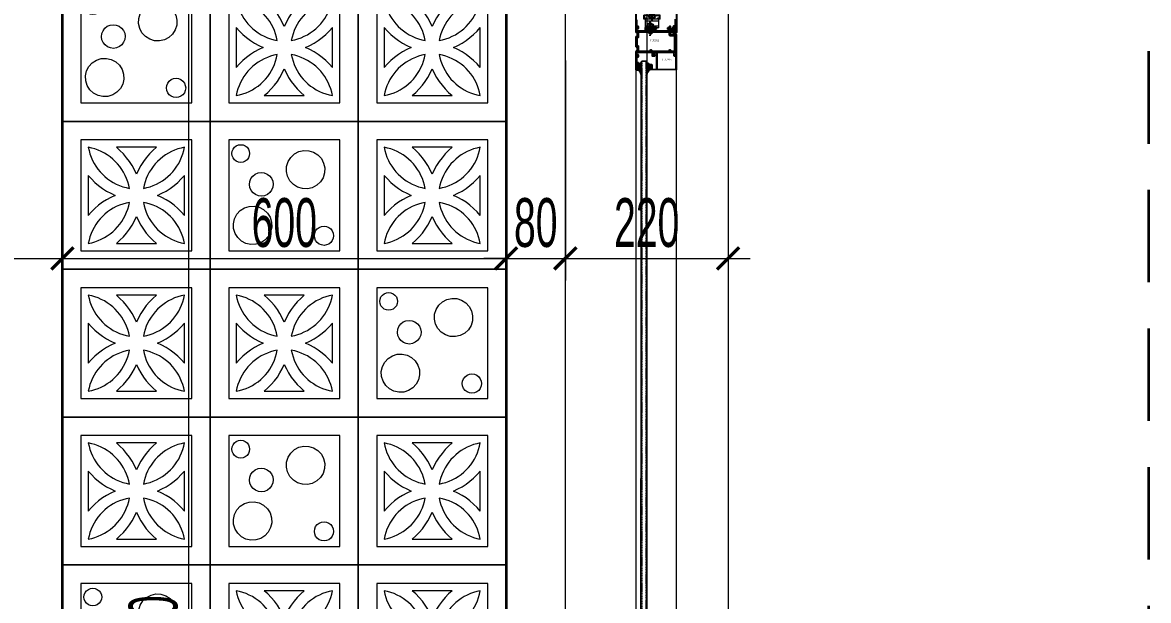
# Model space of a CAD drawing. Header units: millimetres. Extents: x 1336014 to 2939047, y -333549 to -60566.
# Drawn here: x 1390122 to 1391644, y -174143 to -173361 of the extents above; entities that cross this region are included whole.
import ezdxf

# ---------------------------------------------------------------- set-up
doc = ezdxf.new("R2010")
doc.units = ezdxf.units.MM
doc.header["$MEASUREMENT"] = 0
for name, pattern in [('$1$HIDDEN', [0.375, 0.25, -0.125]), ('CENTER2', [1.125, 0.75, -0.125, 0.125, -0.125]), ('DASHED', [0.75, 0.5, -0.25]), ('HIDDEN', [0.375, 0.25, -0.125]), ('PHANTOM', [2.5, 1.25, -0.25, 0.25, -0.25, 0.25, -0.25])]:
    doc.linetypes.add(name, pattern=pattern)
for name, color, linetype, lineweight in [('01.Cut', 255, 'Continuous', 35), ('02.Thay', 145, 'Continuous', 15), ('03.Manh', 251, 'Continuous', 13), ('06.betong', 2, 'Continuous', 35), ('08.Dim', 156, 'Continuous', 15), ('10.truc', 250, 'CENTER2', 20), ('Bản lề cửa', 1, 'Continuous', 9), ('KT KHUNG BAO', 96, 'Continuous', 9), ('kính', 54, 'Continuous', 9), ('Nhôm', 4, 'Continuous', 20), ('Nẹp nhôm', 6, 'Continuous', 9), ('Ron', 15, 'Continuous', 9), ('silicon', 211, 'Continuous', 9), ('Vít', 42, 'Continuous', 25), ('Đường gióng', 251, 'Continuous', 9)]:
    doc.layers.add(name, color=color, linetype=linetype, lineweight=lineweight)
for name, color, linetype in [('1', 4, 'Continuous'), ('2', 7, 'Continuous'), ('BOLT', 2, 'Continuous'), ('Dim and mark text', 241, 'Continuous')]:
    doc.layers.add(name, color=color, linetype=linetype)
doc.styles.add('(Mark cn big5)', font='', dxfattribs={"height": 9})
doc.styles.add('TT5_Text Dim', font='hoatbif.shx', dxfattribs={"width": 0.6})
doc.styles.get('(Mark cn big5)').set_extended_font_data('经典宋体繁')
doc.dimstyles.new('TT5_Dim 1-30', dxfattribs={"dimscale": 30, "dimtxt": 2.2, "dimasz": 1, "dimexe": 1, "dimexo": 0, "dimgap": 0.5, "dimtad": 1, "dimdec": 0, "dimzin": 0, "dimdsep": 46, "dimtxsty": 'TT5_Text Dim', "dimblk": 'ARCHTICK', "dimcen": 0, "dimdle": 1, "dimclrd": 256, "dimclre": 256, "dimclrt": 1, "dimadec": 0, "dimazin": 0, "dimtfac": 0.015, "dimtdec": 0, "dimtix": 1, "dimtmove": 2, "dimatfit": 3, "dimfxl": 1, "dimtolj": 1, "dimtzin": 0, "dimlwd": -1, "dimlwe": -1, "dimarcsym": 1})

# ---------------------------------------------------------------- blocks, each defined once
blk = doc.blocks.new('_ARCHTICK')
at = {"const_width": 0.15}
blk.add_lwpolyline([(-0.5, -0.5), (0.5, 0.5)], dxfattribs=at)
blk = doc.blocks.new('*D148')
at = {"layer": '08.Dim', "transparency": 16777216}
for p, q in [((1389955.6, -173575), (1389955.6, -173710)), ((1390175.6, -173575), (1390175.6, -173710)), ((1389925.6, -173680), (1390205.6, -173680))]:
    blk.add_line(p, q, dxfattribs=at)
at = {"layer": 'Defpoints', "color": 0, "transparency": 16777216}
for p in [(1389955.6, -173575), (1390175.6, -173575), (1390175.6, -173680)]:
    blk.add_point(p, dxfattribs=at)
at = {"layer": '08.Dim', "transparency": 16777216, "xscale": 30, "yscale": 30, "zscale": 30, "rotation": 180}
blk.add_blockref('_ARCHTICK', (1389955.6, -173680), dxfattribs=at)
at = {"layer": '08.Dim', "transparency": 16777216, "xscale": 30, "yscale": 30, "zscale": 30}
blk.add_blockref('_ARCHTICK', (1390175.6, -173680), dxfattribs=at)
at = {"layer": '08.Dim', "color": 1, "transparency": 16777216, "insert": (1390065.6, -173632), "char_height": 66, "attachment_point": 5, "style": 'TT5_Text Dim'}
blk.add_mtext('\\A1;220', dxfattribs=at)
blk = doc.blocks.new('*D149')
at = {"layer": '08.Dim', "transparency": 16777216}
for p, q in [((1390775.6, -173449.5), (1390775.6, -173710)), ((1390175.6, -173575), (1390175.6, -173710)), ((1390145.6, -173680), (1390805.6, -173680))]:
    blk.add_line(p, q, dxfattribs=at)
at = {"layer": 'Defpoints', "color": 0, "transparency": 16777216}
for p in [(1390775.6, -173449.5), (1390175.6, -173575), (1390775.6, -173680)]:
    blk.add_point(p, dxfattribs=at)
at = {"layer": '08.Dim', "transparency": 16777216, "xscale": 30, "yscale": 30, "zscale": 30, "rotation": 180}
blk.add_blockref('_ARCHTICK', (1390175.6, -173680), dxfattribs=at)
at = {"layer": '08.Dim', "transparency": 16777216, "xscale": 30, "yscale": 30, "zscale": 30}
blk.add_blockref('_ARCHTICK', (1390775.6, -173680), dxfattribs=at)
at = {"layer": '08.Dim', "color": 1, "transparency": 16777216, "insert": (1390475.6, -173632), "char_height": 66, "attachment_point": 5, "style": 'TT5_Text Dim'}
blk.add_mtext('\\A1;600', dxfattribs=at)
blk = doc.blocks.new('*D150')
at = {"layer": '08.Dim', "transparency": 16777216}
for p, q in [((1390855.6, -173412.5), (1390855.6, -173710)), ((1390775.6, -173449.5), (1390775.6, -173710)), ((1390775.6, -173680), (1390745.6, -173680)), ((1390775.6, -173680), (1390855.6, -173680)), ((1390855.6, -173680), (1390885.6, -173680))]:
    blk.add_line(p, q, dxfattribs=at)
at = {"layer": 'Defpoints', "color": 0, "transparency": 16777216}
for p in [(1390855.6, -173412.5), (1390775.6, -173449.5), (1390855.6, -173680)]:
    blk.add_point(p, dxfattribs=at)
at = {"layer": '08.Dim', "transparency": 16777216, "xscale": 30, "yscale": 30, "zscale": 30}
blk.add_blockref('_ARCHTICK', (1390775.6, -173680), dxfattribs=at)
at = {"layer": '08.Dim', "transparency": 16777216, "xscale": 30, "yscale": 30, "zscale": 30, "rotation": 180}
blk.add_blockref('_ARCHTICK', (1390855.6, -173680), dxfattribs=at)
at = {"layer": '08.Dim', "color": 1, "transparency": 16777216, "insert": (1390815.6, -173632), "char_height": 66, "attachment_point": 5, "style": 'TT5_Text Dim'}
blk.add_mtext('\\A1;80', dxfattribs=at)
blk = doc.blocks.new('*D151')
at = {"layer": '08.Dim', "transparency": 16777216}
for p, q in [((1390855.6, -173412.5), (1390855.6, -173710)), ((1391075.6, -173454), (1391075.6, -173710)), ((1390825.6, -173680), (1391105.6, -173680))]:
    blk.add_line(p, q, dxfattribs=at)
at = {"layer": 'Defpoints', "color": 0, "transparency": 16777216}
for p in [(1390855.6, -173412.5), (1391075.6, -173454), (1391075.6, -173680)]:
    blk.add_point(p, dxfattribs=at)
at = {"layer": '08.Dim', "transparency": 16777216, "xscale": 30, "yscale": 30, "zscale": 30, "rotation": 180}
blk.add_blockref('_ARCHTICK', (1390855.6, -173680), dxfattribs=at)
at = {"layer": '08.Dim', "transparency": 16777216, "xscale": 30, "yscale": 30, "zscale": 30}
blk.add_blockref('_ARCHTICK', (1391075.6, -173680), dxfattribs=at)
at = {"layer": '08.Dim', "color": 1, "transparency": 16777216, "insert": (1390965.6, -173632), "char_height": 66, "attachment_point": 5, "style": 'TT5_Text Dim'}
blk.add_mtext('\\A1;220', dxfattribs=at)
blk = doc.blocks.new('gioang')
at = {"layer": 'Ron'}
for p, q in [((-0.9, 3.3), (-0.9, 3.6)), ((0.8, 3.8), (-0.7, 3.8)), ((4.1, 2.8), (-0.4, 2.8)), ((0, 0), (4.2, 0.1)), ((0.6, 5.3), (1, 5.9)), ((0.8, 5), (0.7, 5)), ((1, 4), (1, 4.8)), ((1.6, 4.1), (1.6, 5)), ((3.2, 5.2), (1.8, 5.2)), ((3.4, 4.1), (3.4, 5)), ((4.5, 5.3), (4.1, 5.9)), ((4.4, 1.6), (4.6, 2.2)), ((5.5, 1.1), (6.1, 3.5))]:
    blk.add_line(p, q, dxfattribs=at)
for points in [[(-0.1, 1), (4, 1.2)], [(1.8, 3.9), (3.2, 3.9)]]:
    blk.add_lwpolyline(points, dxfattribs=at)
for points in [[(4.1, 5.9, 0.248897), (3.9, 6), (1.1, 6, 0.248897), (1, 5.9)], [(6.1, 3.5, 0.527023), (5.9, 3.8), (4.2, 3.8, -0.414214), (4, 4), (4, 4.8, -0.414214), (4.2, 5), (4.3, 5, 0.601413), (4.5, 5.3)]]:
    blk.add_lwpolyline(points, format="xyb", dxfattribs=at)
for centre, radius, start, end in [((-0.7, 3.6), 0.2, 90, 180), ((-0.4, 3.3), 0.5, 180, 270), ((0, 0.5), 0.5, 96.819, 274.7291), ((0.7, 5.2), 0.2, 145.907, 270), ((0.8, 4.8), 0.2, 0, 90), ((0.8, 4), 0.2, 270, 0), ((1.8, 5), 0.2, 90, 180), ((1.8, 4.1), 0.2, 180, 269.9998), ((3.2, 5), 0.2, 0, 90), ((3.2, 4.1), 0.2, 269.9998, 0), ((4, 1.7), 0.5, 272.9056, 347.163), ((4.1, 2.3), 0.5, 347.163, 90), ((4.1, 1.6), 1.5, 271.4321, 340.571)]:
    blk.add_arc(centre, radius, start, end, dxfattribs=at)
blk = doc.blocks.new('A$C0379527E')
at = {"layer": 'BOLT', "color": 1, "linetype": 'PHANTOM'}
blk.add_line((4.4, 0), (4.4, 19.6), dxfattribs=at)
at = {"layer": 'Vít', "linetype": 'Continuous'}
for p, q in [((3.9, 15.9), (4, 14.3)), ((4.8, 15.9), (4.7, 14.3)), ((0, 13), (0.1, 13.8)), ((0, 13), (8.8, 13)), ((4, 14.3), (4.7, 14.3)), ((8.8, 13), (8.7, 13.8))]:
    blk.add_line(p, q, dxfattribs=at)
at = {"layer": 'Vít', "linetype": 'DASHED'}
for p, q in [((1.9, 3.7), (1.9, 13)), ((6.9, 3.7), (1.9, 3.7)), ((1.9, 3.7), (2.5, 3)), ((2.5, 3.7), (2.5, 13)), ((6.3, 3), (2.5, 3)), ((6.3, 3.7), (6.3, 13)), ((6.9, 3.7), (6.3, 3)), ((6.9, 13), (6.9, 3.7))]:
    blk.add_line(p, q, dxfattribs=at)
at = {"layer": 'Vít', "linetype": 'Continuous'}
for centre, radius, start, end in [((2.6, 13.5), 2.5, 97.8662, 173.1124), ((4.4, 0.5), 15.6, 92.6795, 97.8662), ((3.7, 15.9), 0.25, 0, 92.6794), ((5.1, 15.9), 0.25, 87.3206, 180), ((4.4, 0.5), 15.6, 82.1338, 87.3205), ((6.2, 13.5), 2.5, 6.8876, 82.1338)]:
    blk.add_arc(centre, radius, start, end, dxfattribs=at)
blk = doc.blocks.new('A$C65163FCF')
at = {"color": 3, "rotation": 180}
blk.add_blockref('A$C0379527E', (8.7, 19.6), dxfattribs=at)
blk = doc.blocks.new('Bản lề chữ A nhôm XingFa')
at = {"layer": 'Bản lề cửa', "color": 56}
for p, q in [((-3, 8.6), (-8.3, 8.6)), ((-8.3, -13.4), (-8.3, 8.6)), ((-4, 7.6), (-7.3, 7.6)), ((-7.3, -12.4), (-7.3, 7.6)), ((-4, 5), (-4, 7.6)), ((-3, 5), (-4, 5)), ((-3, -13.4), (-3, 8.6)), ((9, 6.6), (-3, 6.6)), ((0, -11.4), (0, 6.6)), ((6.5, -11.4), (6.5, 6.6)), ((9, -11.4), (9, 6.6)), ((-3, -13.4), (-8.3, -13.4)), ((-4, -12.4), (-7.3, -12.4)), ((-4, -12.4), (-4, -9.8)), ((-3, -9.8), (-4, -9.8)), ((9, -11.4), (-3, -11.4))]:
    blk.add_line(p, q, dxfattribs=at)
at = {"layer": '2', "extrusion": (0, 0, -1), "zscale": -0.9999999999999999, "rotation": 270}
blk.add_blockref('A$C65163FCF', (0.8, 2), dxfattribs=at)
at = {"layer": '2', "color": 3, "extrusion": (0, 0, -1), "zscale": -0.9999999999999999, "rotation": 90}
blk.add_blockref('A$C65163FCF', (0, -4.4), dxfattribs=at)
blk = doc.blocks.new('qưeqw')
at = {"layer": 'Đường gióng'}
for points in [[(871899.6, 37962.8), (871899.6, 37961.9, -0.414214), (871899.1, 37961.4), (871897.8, 37961.4, -0.414214), (871897.3, 37961.9), (871897.3, 37966.5, -0.414214), (871897.8, 37967), (871899.1, 37967, -0.414214), (871899.6, 37966.5), (871899.6, 37965.7), (871900.6, 37965.9), (871900.6, 37968.8, -0.347773), (871903.2, 37968.8), (871903.2, 37953.1, 0.252972), (871899, 37960.2), (871900.6, 37960.2), (871900.6, 37962.5)], [(871912.3, 37957.2, 0.10198), (871911.1, 37953.8), (871911.1, 37968.8, -0.235459), (871912.9, 37969.1, -0.252466), (871914.4, 37967.8), (871914.2, 37967.8, 0.414214), (871913.7, 37967.3), (871913.7, 37966.1, 0.339454), (871914.1, 37965.6), (871914.4, 37965.5, 0.493145), (871914.7, 37965.7), (871914.7, 37966.3, -0.414214), (871915.2, 37966.8), (871916.5, 37966.8, -0.414214), (871917, 37966.3), (871917, 37961.7, -0.414214), (871916.5, 37961.2), (871915.2, 37961.2, -0.414214), (871914.7, 37961.7), (871914.7, 37962.3, 0.493145), (871914.4, 37962.5), (871914.1, 37962.4, 0.339454), (871913.7, 37961.9), (871913.7, 37960.7, 0.414214), (871914.2, 37960.2), (871915.3, 37960.2, 0.124876)]]:
    blk.add_hatch(color=256, dxfattribs=at).paths.add_polyline_path(points)
at = {"layer": '1'}
for points in [[(871951, 38059.7), (871951, 38010.7, -0.414214), (871950.5, 38010.2), (871947, 38010.2, -0.414214), (871946.5, 38010.7), (871946.5, 38012.1, -0.339454), (871946.8, 38012.6), (871947.2, 38012.7, -0.493145), (871947.5, 38012.5), (871947.5, 38011.9, 0.414214), (871948, 38011.4), (871949.3, 38011.4, 0.414214), (871949.8, 38011.9), (871949.8, 38016.5, 0.414214), (871949.3, 38017), (871948, 38017, 0.414214), (871947.5, 38016.5), (871947.5, 38015.9, -0.493145), (871947.2, 38015.7), (871946.8, 38015.8, -0.339454), (871946.5, 38016.3), (871946.5, 38017.7, -0.414214), (871947, 38018.2), (871947.1, 38018.2, 0.414214), (871947.4, 38018.5), (871947.4, 38019.2, -0.414214), (871947.9, 38019.7), (871947.9, 38019.7, -0.414214), (871948.4, 38019.2), (871948.4, 38018.7, 0.414214), (871948.9, 38018.2), (871949.1, 38018.2, 0.414214), (871949.6, 38018.7), (871949.6, 38028.7, 0.414214)], [(871951, 38059.7), (871951, 38010.7, -0.414214), (871950.5, 38010.2), (871947, 38010.2, -0.414214), (871946.5, 38010.7), (871946.5, 38012.1, -0.339454), (871946.8, 38012.6), (871947.2, 38012.7, -0.493145), (871947.5, 38012.5), (871947.5, 38011.9, 0.414214), (871948, 38011.4), (871949.3, 38011.4, 0.414214), (871949.8, 38011.9), (871949.8, 38016.5, 0.414214), (871949.3, 38017), (871948, 38017, 0.414214), (871947.5, 38016.5), (871947.5, 38015.9, -0.493145), (871947.2, 38015.7), (871946.8, 38015.8, -0.339454), (871946.5, 38016.3), (871946.5, 38017.7, -0.414214), (871947, 38018.2), (871947.1, 38018.2, 0.414214), (871947.4, 38018.5), (871947.4, 38019.2, -0.414214), (871947.9, 38019.7), (871947.9, 38019.7, -0.414214), (871948.4, 38019.2), (871948.4, 38018.7, 0.414214), (871948.9, 38018.2), (871949.1, 38018.2, 0.414214), (871949.6, 38018.7), (871949.6, 38028.7, 0.414214)], [(871896.2, 38035.7), (871896.2, 38011.5, 0.414214), (871896.7, 38011), (871897.2, 38011, -0.414214), (871897.7, 38010.5), (871897.7, 38005.5, -0.414214), (871897.2, 38005), (871896.7, 38005, 0.414214), (871896.2, 38004.5), (871896.2, 37991.9, 0.414214), (871896.7, 37991.4), (871897.2, 37991.4, -0.414214), (871897.7, 37990.9), (871897.7, 37985.9, -0.414214), (871897.2, 37985.4), (871896.7, 37985.4, 0.414214), (871896.2, 37984.9), (871896.2, 37960.7, 0.414214), (871896.7, 37960.2), (871900.2, 37960.2, 0.414214), (871900.7, 37960.7), (871900.7, 37962.1, 0.339454), (871900.3, 37962.6), (871899.9, 37962.7, 0.493145), (871899.7, 37962.5), (871899.7, 37961.9, -0.414214), (871899.2, 37961.4), (871897.9, 37961.4, -0.414214), (871897.4, 37961.9), (871897.4, 37966.5, -0.414214), (871897.9, 37967), (871899.2, 37967, -0.414214), (871899.7, 37966.5), (871899.7, 37965.9, 0.493145), (871899.9, 37965.7), (871900.3, 37965.8, 0.339454), (871900.7, 37966.3), (871900.7, 37967.7, 0.414214), (871900.2, 37968.2), (871900.1, 37968.2, -0.414214), (871899.8, 37968.5), (871899.8, 37969.2, 0.414214), (871899.3, 37969.7), (871899.2, 37969.7, 0.414214), (871898.8, 37969.2), (871898.8, 37968.7, -0.414214), (871898.3, 37968.2), (871898.1, 37968.2, -0.414214), (871897.6, 37968.7), (871897.6, 37978.7, -0.414214), (871898.1, 37979.2), (871898.3, 37979.2, -0.414214), (871898.8, 37978.7), (871898.8, 37978.2, 0.414214), (871899.2, 37977.7), (871899.3, 37977.7, 0.414214), (871899.8, 37978.2), (871899.8, 37979.9, 0.414214), (871899.3, 37980.4), (871898.1, 37980.4, -0.414214), (871897.6, 37980.9), (871897.6, 37983.5, -0.414214), (871898.1, 37984), (871917.6, 37984, -0.414214), (871918.1, 37983.5), (871918.1, 37979.5, 0.414214), (871918.6, 37979), (871921.4, 37979, 0.339454), (871921.9, 37979.4), (871922, 37980, 0.493145), (871921.6, 37980.7), (871920, 37980.7, -0.414214), (871919.5, 37981.2), (871919.5, 37983.5, -0.414214), (871920, 37984), (871949.1, 37984, -0.414214), (871949.6, 37983.5), (871949.6, 37980.5, -0.414214), (871949.1, 37980), (871948.7, 37980, 0.493145), (871948.4, 37979.6), (871948.4, 37979.4, 0.339454), (871948.9, 37979), (871950.5, 37979, 0.414214), (871951, 37979.5), (871951, 38007.5, 0.414214), (871950.5, 38008, 0.414214), (871950, 38007.5), (871943.5, 38007.5, -0.414214), (871943, 38008), (871943, 38018.5, 0.414214), (871942.5, 38019), (871942.1, 38019, 0.414214), (871941.6, 38018.5), (871941.6, 38017.4, -0.414214), (871941.1, 38016.9), (871939.6, 38016.9, 0.414214), (871939.1, 38016.4), (871939.1, 38015.9, 0.414214), (871939.6, 38015.4), (871941.1, 38015.4, -0.414214), (871941.6, 38014.9), (871941.6, 38012.9, -0.414214), (871941.1, 38012.4), (871922.1, 38012.4, -0.414214), (871921.6, 38012.9), (871921.6, 38014.9, -0.414214), (871922.1, 38015.4), (871923.6, 38015.4, 0.414214), (871924.1, 38015.9), (871924.1, 38016.4, 0.414214), (871923.6, 38016.9), (871920.7, 38016.9, 0.414214), (871920.2, 38016.4), (871920.2, 38013.5, -0.414214), (871919.7, 38013), (871910.7, 38013, -0.414214), (871910.2, 38013.5), (871910.2, 38014.9, -0.414214), (871910.7, 38015.4), (871912.2, 38015.4, 0.414214), (871912.7, 38015.9), (871912.7, 38016.4, 0.414214), (871912.2, 38016.9), (871909.3, 38016.9, 0.414214), (871908.8, 38016.4), (871908.8, 38012.9, -0.414214), (871908.3, 38012.4), (871898.1, 38012.4, -0.414214), (871897.6, 38012.9), (871897.6, 38015.5, -0.414214), (871898.1, 38016), (871899.3, 38016, 0.414214), (871899.8, 38016.5), (871899.8, 38018.2, 0.414214), (871899.3, 38018.7), (871899.2, 38018.7, 0.414214), (871898.8, 38018.2), (871898.8, 38017.7, -0.414214), (871898.3, 38017.2), (871898.1, 38017.2, -0.414214), (871897.6, 38017.7), (871897.6, 38027.7, -0.414214)]]:
    blk.add_lwpolyline(points, format="xyb", dxfattribs=at)
blk.add_lwpolyline([(871916.6, 37987.4, -0.414214), (871917.1, 37986.9), (871917.1, 37985.9, 0.414214), (871917.6, 37985.4), (871941.1, 37985.4, 0.414214), (871941.6, 37985.9), (871941.6, 37986.9, -0.414214), (871942.1, 37987.4), (871942.3, 37987.4, -0.414214), (871942.8, 37986.9), (871942.8, 37985.9, 0.414214), (871943.3, 37985.4), (871948.5, 37985.4, 0.414214), (871949, 37985.9), (871949, 38005.6, 0.414214), (871948.5, 38006.1), (871943.1, 38006.1, -0.414214), (871941.6, 38007.6), (871941.6, 38010.5, 0.414214), (871941.1, 38011), (871917.6, 38011, 0.414214), (871917.1, 38010.5), (871917.1, 38009.5, -0.414214), (871916.6, 38009), (871916.4, 38009, -0.414214), (871915.9, 38009.5), (871915.9, 38010.5, 0.414214), (871915.4, 38011), (871899.6, 38011, 0.414214), (871899.1, 38010.5), (871899.1, 38004.1, -0.414214), (871898.6, 38003.6), (871898.1, 38003.6, 0.414214), (871897.6, 38003.1), (871897.6, 37993.3, 0.414214), (871898.1, 37992.8), (871898.6, 37992.8, -0.414214), (871899.1, 37992.3), (871899.1, 37985.9, 0.414214), (871899.6, 37985.4), (871915.4, 37985.4, 0.414214), (871915.9, 37985.9), (871915.9, 37986.9, -0.414214), (871916.4, 37987.4)], format="xyb", close=True, dxfattribs=at)
at = {"layer": 'KT KHUNG BAO'}
for centre, start, end in [((871901.9, 37967.2), 51.4713, 148.8102), ((871901.9, 37967.2), 51.4713, 148.8102), ((871912.4, 37967.2), 32.683, 128.5287), ((871912.4, 37967.2), 18.862, 128.5287)]:
    blk.add_arc(centre, 2.05, start, end, dxfattribs=at)
at = {"layer": 'kính'}
blk.add_lwpolyline([(871903.1, 36843.8), (871903.2, 37971.1), (871904.2, 37972), (871910.1, 37972), (871911.2, 37971.1), (871911.2, 36843.9)], dxfattribs=at)
at = {"layer": 'kính', "linetype": 'HIDDEN', "lineweight": 5}
blk.add_lwpolyline([(871904.2, 36548.5), (871910.1, 36548.5), (871910.1, 37972), (871904.2, 37972)], close=True, dxfattribs=at)
at = {"layer": 'Nhôm', "color": 6}
blk.add_lwpolyline([(871950, 37977.5, 0.414214), (871949.5, 37978), (871948.8, 37978, -0.414214), (871947.3, 37979.5), (871947.3, 37981.9, -0.668179), (871947.8, 37982.1), (871948.5, 37981.4, -0.339454), (871948.6, 37980.8), (871948.3, 37980.3, 0.131652), (871948.3, 37980.1), (871948.3, 37979.5, 0.414214), (871948.8, 37979), (871950.5, 37979, -0.414214), (871951, 37978.5), (871951, 37960.5, -0.414214), (871950.7, 37960.2), (871914.2, 37960.2, -0.414214), (871913.7, 37960.7), (871913.7, 37961.9, -0.339454), (871914, 37962.4), (871914.4, 37962.5, -0.493145), (871914.7, 37962.3), (871914.7, 37961.7, 0.414214), (871915.2, 37961.2), (871916.5, 37961.2, 0.414214), (871917, 37961.7), (871917, 37966.3, 0.414214), (871916.5, 37966.8), (871915.2, 37966.8, 0.414214), (871914.7, 37966.3), (871914.7, 37965.7, -0.493145), (871914.4, 37965.5), (871914, 37965.6, -0.339454), (871913.7, 37966.1), (871913.7, 37967.3, -0.414214), (871914.2, 37967.8), (871917, 37967.8, -0.414214), (871918, 37966.8), (871918, 37961.7, 0.414214), (871918.5, 37961.2), (871923.5, 37961.2, 0.414214), (871924, 37961.7), (871924, 37981.7, 0.57735), (871922.5, 37982.6), (871921.1, 37981.8, 0.213422), (871920.8, 37981.4, -0.40704), (871920, 37980.9, -0.697588), (871919.8, 37982.2), (871922, 37983.5, -0.57735), (871925, 37981.7), (871925, 37961.7, 0.414214), (871925.5, 37961.2), (871949.5, 37961.2, 0.414214), (871950, 37961.7)], format="xyb", close=True, dxfattribs=at)
at = {"layer": 'silicon', "ltscale": 0.15}
for centre, radius, start, end in [((871894.5, 37952.8), 8.65, 2.1334, 59.0777), ((871894.5, 37952.8), 8.65, 6.6144, 59.0777), ((871920, 37952.6), 8.94, 121.3937, 172.2392), ((871919.8, 37952.8), 8.65, 120.9223, 177.8666)]:
    blk.add_arc(centre, radius, start, end, dxfattribs=at)
at = {"layer": 'Đường gióng'}
for p, q in [((871951, 36843.8), (871951, 37960.5)), ((871896.2, 37838.4), (871896.2, 36843.8)), ((871951, 36843.8), (871951, 37838.4))]:
    blk.add_line(p, q, dxfattribs=at)
blk.add_lwpolyline([(871896.2, 37960.7), (871896.2, 36843.8)], dxfattribs=at)
at = {"layer": 'Nẹp nhôm', "xscale": -1, "rotation": 90}
blk.add_blockref('Bản lề chữ A nhôm XingFa', (871915.6, 38025.9), dxfattribs=at)
at = {"layer": 'Ron', "rotation": 270}
blk.add_blockref('gioang', (871942.7, 38016.7), dxfattribs=at)
at = {"layer": 'Dim and mark text', "char_height": 3, "attachment_point": 6, "style": '(Mark cn big5)'}
for s, insert in [('{\\fVNI-Times|b0|i0|c0|p2;C3202}', (871927.9, 38000.1)), ('{\\fVNI-Franko|b0|i0|c0|p2; \\fVNI-Times|b0|i0|c0|p2;C3295}', (871944.2, 37973.9))]:
    blk.add_mtext(s, dxfattribs=dict(at, insert=insert))
blk = doc.blocks.new('ewrw')
for p, q in [((-554.5, 1267.1), (-554.5, 1067.1)), ((-354.5, 1267.1), (-554.5, 1267.1)), ((-354.5, 1067.1), (-354.5, 1267.1)), ((-379.5, 1242.1), (-529.5, 1242.1)), ((-529.5, 1242.1), (-529.5, 1092.1)), ((-379.5, 1092.1), (-379.5, 1242.1)), ((-519.5, 1232.1), (-518.5, 1227.6)), ((-514.9, 1231.1), (-519.5, 1232.1)), ((-518.5, 1227.6), (-517.2, 1223.1)), ((-517.2, 1223.1), (-515.7, 1218.7)), ((-515.7, 1218.7), (-513.8, 1214.5)), ((-510.5, 1229.9), (-514.9, 1231.1)), ((-506.1, 1228.3), (-510.5, 1229.9)), ((-501.9, 1226.4), (-506.1, 1228.3)), ((-497.7, 1224.3), (-501.9, 1226.4)), ((-493.8, 1221.9), (-497.7, 1224.3)), ((-490, 1219.2), (-493.8, 1221.9)), ((-486.4, 1216.2), (-490, 1219.2)), ((-476.7, 1227.8), (-481.5, 1232.1)), ((-427.4, 1232.1), (-481.5, 1232.1)), ((-472.1, 1223.1), (-476.7, 1227.8)), ((-467.8, 1218.1), (-472.1, 1223.1)), ((-463.9, 1212.9), (-467.8, 1218.1)), ((-441.1, 1218.1), (-445, 1212.9)), ((-436.9, 1223.1), (-441.1, 1218.1)), ((-432.3, 1227.8), (-436.9, 1223.1)), ((-427.4, 1232.1), (-432.3, 1227.8)), ((-418.9, 1219.2), (-422.5, 1216.2)), ((-415.2, 1221.9), (-418.9, 1219.2)), ((-411.2, 1224.3), (-415.2, 1221.9)), ((-407.1, 1226.4), (-411.2, 1224.3)), ((-402.8, 1228.3), (-407.1, 1226.4)), ((-398.5, 1229.9), (-402.8, 1228.3)), ((-394, 1231.1), (-398.5, 1229.9)), ((-395.2, 1214.5), (-393.3, 1218.7)), ((-389.5, 1232.1), (-394, 1231.1)), ((-393.3, 1218.7), (-391.7, 1223.1)), ((-391.7, 1223.1), (-390.4, 1227.6)), ((-390.4, 1227.6), (-389.5, 1232.1)), ((-513.8, 1214.5), (-511.6, 1210.4)), ((-511.6, 1210.4), (-509.2, 1206.4)), ((-509.2, 1206.4), (-506.5, 1202.6)), ((-483, 1213.1), (-486.4, 1216.2)), ((-479.8, 1209.7), (-483, 1213.1)), ((-476.9, 1206.1), (-479.8, 1209.7)), ((-474.2, 1202.3), (-476.9, 1206.1)), ((-460.4, 1207.4), (-463.9, 1212.9)), ((-457.2, 1201.6), (-460.4, 1207.4)), ((-448.6, 1207.4), (-451.7, 1201.6)), ((-445, 1212.9), (-448.6, 1207.4)), ((-432, 1206.1), (-434.7, 1202.3)), ((-429.1, 1209.7), (-432, 1206.1)), ((-425.9, 1213.1), (-429.1, 1209.7)), ((-422.5, 1216.2), (-425.9, 1213.1)), ((-402.4, 1202.6), (-399.7, 1206.4)), ((-399.7, 1206.4), (-397.3, 1210.4)), ((-397.3, 1210.4), (-395.2, 1214.5)), ((-519.5, 1194.2), (-515.1, 1189.3)), ((-519.5, 1194.2), (-519.5, 1140)), ((-515.1, 1189.3), (-510.5, 1184.7)), ((-506.5, 1202.6), (-503.6, 1199)), ((-503.6, 1199), (-500.4, 1195.6)), ((-500.4, 1195.6), (-497, 1192.5)), ((-497, 1192.5), (-493.4, 1189.5)), ((-493.4, 1189.5), (-489.7, 1186.9)), ((-471.8, 1198.3), (-474.2, 1202.3)), ((-469.7, 1194.2), (-471.8, 1198.3)), ((-467.8, 1190), (-469.7, 1194.2)), ((-466.2, 1185.6), (-467.8, 1190)), ((-454.5, 1195.7), (-457.2, 1201.6)), ((-451.7, 1201.6), (-454.5, 1195.7)), ((-441.2, 1190), (-442.7, 1185.6)), ((-439.3, 1194.2), (-441.2, 1190)), ((-437.1, 1198.3), (-439.3, 1194.2)), ((-434.7, 1202.3), (-437.1, 1198.3)), ((-419.3, 1186.9), (-415.5, 1189.5)), ((-415.5, 1189.5), (-411.9, 1192.5)), ((-411.9, 1192.5), (-408.5, 1195.6)), ((-408.5, 1195.6), (-405.3, 1199)), ((-405.3, 1199), (-402.4, 1202.6)), ((-398.5, 1184.7), (-393.8, 1189.3)), ((-393.8, 1189.3), (-389.5, 1194.2)), ((-389.5, 1140), (-389.5, 1194.2)), ((-510.5, 1184.7), (-505.5, 1180.5)), ((-505.5, 1180.5), (-500.2, 1176.6)), ((-500.2, 1176.6), (-494.7, 1173)), ((-494.7, 1173), (-489, 1169.9)), ((-489.7, 1186.9), (-485.7, 1184.4)), ((-485.7, 1184.4), (-481.6, 1182.3)), ((-481.6, 1182.3), (-477.3, 1180.4)), ((-477.3, 1180.4), (-473, 1178.8)), ((-473, 1178.8), (-468.5, 1177.6)), ((-468.5, 1177.6), (-464, 1176.6)), ((-464.9, 1181.1), (-466.2, 1185.6)), ((-464, 1176.6), (-464.9, 1181.1)), ((-444, 1181.1), (-445, 1176.6)), ((-445, 1176.6), (-440.4, 1177.6)), ((-442.7, 1185.6), (-444, 1181.1)), ((-440.4, 1177.6), (-436, 1178.8)), ((-436, 1178.8), (-431.6, 1180.4)), ((-431.6, 1180.4), (-427.4, 1182.3)), ((-427.4, 1182.3), (-423.2, 1184.4)), ((-423.2, 1184.4), (-419.3, 1186.9)), ((-419.9, 1169.9), (-414.2, 1173)), ((-414.2, 1173), (-408.7, 1176.6)), ((-408.7, 1176.6), (-403.5, 1180.5)), ((-403.5, 1180.5), (-398.5, 1184.7)), ((-500.2, 1157.7), (-505.5, 1153.8)), ((-494.7, 1161.2), (-500.2, 1157.7)), ((-489, 1164.3), (-494.7, 1161.2)), ((-489, 1169.9), (-483.1, 1167.1)), ((-483.1, 1167.1), (-489, 1164.3)), ((-464, 1157.6), (-468.5, 1156.6)), ((-464.9, 1153.1), (-464, 1157.6)), ((-445, 1157.6), (-444, 1153.1)), ((-440.4, 1156.6), (-445, 1157.6)), ((-425.9, 1167.1), (-419.9, 1169.9)), ((-419.9, 1164.3), (-425.9, 1167.1)), ((-414.2, 1161.2), (-419.9, 1164.3)), ((-408.7, 1157.7), (-414.2, 1161.2)), ((-403.5, 1153.8), (-408.7, 1157.7)), ((-515.1, 1144.9), (-519.5, 1140)), ((-510.5, 1149.5), (-515.1, 1144.9)), ((-505.5, 1153.8), (-510.5, 1149.5)), ((-493.4, 1144.7), (-497, 1141.7)), ((-489.7, 1147.4), (-493.4, 1144.7)), ((-485.7, 1149.8), (-489.7, 1147.4)), ((-481.6, 1151.9), (-485.7, 1149.8)), ((-477.3, 1153.8), (-481.6, 1151.9)), ((-473, 1155.4), (-477.3, 1153.8)), ((-468.5, 1156.6), (-473, 1155.4)), ((-469.7, 1140), (-467.8, 1144.2)), ((-467.8, 1144.2), (-466.2, 1148.6)), ((-466.2, 1148.6), (-464.9, 1153.1)), ((-444, 1153.1), (-442.7, 1148.6)), ((-442.7, 1148.6), (-441.2, 1144.2)), ((-441.2, 1144.2), (-439.3, 1140)), ((-436, 1155.4), (-440.4, 1156.6)), ((-431.6, 1153.8), (-436, 1155.4)), ((-427.4, 1151.9), (-431.6, 1153.8)), ((-423.2, 1149.8), (-427.4, 1151.9)), ((-419.3, 1147.4), (-423.2, 1149.8)), ((-415.5, 1144.7), (-419.3, 1147.4)), ((-411.9, 1141.7), (-415.5, 1144.7)), ((-398.5, 1149.5), (-403.5, 1153.8)), ((-393.8, 1144.9), (-398.5, 1149.5)), ((-389.5, 1140), (-393.8, 1144.9)), ((-509.2, 1127.8), (-511.6, 1123.8)), ((-506.5, 1131.6), (-509.2, 1127.8)), ((-503.6, 1135.2), (-506.5, 1131.6)), ((-500.4, 1138.6), (-503.6, 1135.2)), ((-497, 1141.7), (-500.4, 1138.6)), ((-479.8, 1124.5), (-476.9, 1128.1)), ((-476.9, 1128.1), (-474.2, 1131.9)), ((-474.2, 1131.9), (-471.8, 1135.9)), ((-471.8, 1135.9), (-469.7, 1140)), ((-463.9, 1121.3), (-460.4, 1126.8)), ((-460.4, 1126.8), (-457.2, 1132.6)), ((-457.2, 1132.6), (-454.5, 1138.5)), ((-454.5, 1138.5), (-451.7, 1132.6)), ((-451.7, 1132.6), (-448.6, 1126.8)), ((-448.6, 1126.8), (-445, 1121.3)), ((-439.3, 1140), (-437.1, 1135.9)), ((-437.1, 1135.9), (-434.7, 1131.9)), ((-434.7, 1131.9), (-432, 1128.1)), ((-432, 1128.1), (-429.1, 1124.5)), ((-408.5, 1138.6), (-411.9, 1141.7)), ((-405.3, 1135.2), (-408.5, 1138.6)), ((-402.4, 1131.6), (-405.3, 1135.2)), ((-399.7, 1127.8), (-402.4, 1131.6)), ((-397.3, 1123.8), (-399.7, 1127.8)), ((-515.7, 1115.5), (-517.2, 1111.1)), ((-513.8, 1119.7), (-515.7, 1115.5)), ((-511.6, 1123.8), (-513.8, 1119.7)), ((-497.7, 1109.9), (-493.8, 1112.4)), ((-493.8, 1112.4), (-490, 1115)), ((-490, 1115), (-486.4, 1118)), ((-486.4, 1118), (-483, 1121.1)), ((-483, 1121.1), (-479.8, 1124.5)), ((-472.1, 1111.1), (-467.8, 1116.1)), ((-467.8, 1116.1), (-463.9, 1121.3)), ((-445, 1121.3), (-441.1, 1116.1)), ((-441.1, 1116.1), (-436.9, 1111.1)), ((-429.1, 1124.5), (-425.9, 1121.1)), ((-425.9, 1121.1), (-422.5, 1118)), ((-422.5, 1118), (-418.9, 1115)), ((-418.9, 1115), (-415.2, 1112.4)), ((-415.2, 1112.4), (-411.2, 1109.9)), ((-395.2, 1119.7), (-397.3, 1123.8)), ((-393.3, 1115.5), (-395.2, 1119.7)), ((-391.7, 1111.1), (-393.3, 1115.5)), ((-518.5, 1106.6), (-519.5, 1102.1)), ((-519.5, 1102.1), (-514.9, 1103.1)), ((-517.2, 1111.1), (-518.5, 1106.6)), ((-514.9, 1103.1), (-510.5, 1104.3)), ((-510.5, 1104.3), (-506.1, 1105.9)), ((-506.1, 1105.9), (-501.9, 1107.8)), ((-501.9, 1107.8), (-497.7, 1109.9)), ((-481.5, 1102.1), (-476.7, 1106.5)), ((-481.5, 1102.1), (-427.4, 1102.1)), ((-476.7, 1106.5), (-472.1, 1111.1)), ((-436.9, 1111.1), (-432.3, 1106.5)), ((-432.3, 1106.5), (-427.4, 1102.1)), ((-411.2, 1109.9), (-407.1, 1107.8)), ((-407.1, 1107.8), (-402.8, 1105.9)), ((-402.8, 1105.9), (-398.5, 1104.3)), ((-398.5, 1104.3), (-394, 1103.1)), ((-394, 1103.1), (-389.5, 1102.1)), ((-390.4, 1106.6), (-391.7, 1111.1)), ((-389.5, 1102.1), (-390.4, 1106.6)), ((-529.5, 1092.1), (-379.5, 1092.1)), ((-554.5, 1067.1), (-354.5, 1067.1))]:
    blk.add_line(p, q)
blk = doc.blocks.new('q\xadeqw')
for p, q in [((-554.5, 992.1), (-554.5, 792.1)), ((-354.5, 992.1), (-554.5, 992.1)), ((-354.5, 792.1), (-354.5, 992.1)), ((-379.5, 967.1), (-529.5, 967.1)), ((-529.5, 967.1), (-529.5, 817.1)), ((-521.9, 957.2), (-519.4, 959.1)), ((-519.4, 959.1), (-516.5, 960.3)), ((-516.5, 960.3), (-513.4, 960.7)), ((-513.4, 960.7), (-510.3, 960.3)), ((-510.3, 960.3), (-507.4, 959.1)), ((-507.4, 959.1), (-504.9, 957.2)), ((-379.5, 817.1), (-379.5, 967.1)), ((-525.4, 948.7), (-525, 951.8)), ((-525, 945.6), (-525.4, 948.7)), ((-525, 951.8), (-523.8, 954.7)), ((-523.8, 942.7), (-525, 945.6)), ((-523.8, 954.7), (-521.9, 957.2)), ((-504.9, 957.2), (-503, 954.7)), ((-503, 954.7), (-501.8, 951.8)), ((-501.8, 945.6), (-503, 942.7)), ((-501.8, 951.8), (-501.4, 948.7)), ((-501.4, 948.7), (-501.8, 945.6)), ((-445.6, 943.5), (-440.7, 948.1)), ((-440.7, 948.1), (-434.7, 951.3)), ((-434.7, 951.3), (-428, 952.8)), ((-428, 952.8), (-421.3, 952.5)), ((-421.3, 952.5), (-414.8, 950.5)), ((-414.8, 950.5), (-409, 946.9)), ((-409, 946.9), (-404.4, 941.9)), ((-521.9, 940.2), (-523.8, 942.7)), ((-519.4, 938.3), (-521.9, 940.2)), ((-516.5, 937.1), (-519.4, 938.3)), ((-513.4, 936.7), (-516.5, 937.1)), ((-510.3, 937.1), (-513.4, 936.7)), ((-507.4, 938.3), (-510.3, 937.1)), ((-504.9, 940.2), (-507.4, 938.3)), ((-503, 942.7), (-504.9, 940.2)), ((-451.5, 924.5), (-451.3, 931.3)), ((-451.3, 931.3), (-449.3, 937.8)), ((-449.3, 937.8), (-445.6, 943.5)), ((-404.4, 941.9), (-401.3, 935.9)), ((-401.3, 935.9), (-399.8, 929.3)), ((-399.8, 929.3), (-400, 922.5)), ((-501.1, 911), (-499.6, 914.8)), ((-499.6, 914.8), (-497.1, 918.2)), ((-497.1, 918.2), (-493.8, 920.8)), ((-493.8, 920.8), (-490, 922.4)), ((-490, 922.4), (-485.8, 923)), ((-485.8, 923), (-481.7, 922.5)), ((-481.7, 922.5), (-477.8, 921)), ((-477.8, 921), (-474.5, 918.5)), ((-474.5, 918.5), (-471.9, 915.2)), ((-471.9, 915.2), (-470.2, 911.4)), ((-450, 917.9), (-451.5, 924.5)), ((-446.9, 911.9), (-450, 917.9)), ((-402, 916), (-405.6, 910.3)), ((-400, 922.5), (-402, 916)), ((-501.6, 906.8), (-501.1, 911)), ((-501, 902.7), (-501.6, 906.8)), ((-499.4, 898.8), (-501, 902.7)), ((-496.8, 895.6), (-499.4, 898.8)), ((-471.7, 899.2), (-474.2, 895.9)), ((-470.1, 903.1), (-471.7, 899.2)), ((-470.2, 911.4), (-469.6, 907.3)), ((-469.6, 907.3), (-470.1, 903.1)), ((-442.2, 906.9), (-446.9, 911.9)), ((-436.5, 903.3), (-442.2, 906.9)), ((-430, 901.3), (-436.5, 903.3)), ((-423.2, 901), (-430, 901.3)), ((-416.6, 902.5), (-423.2, 901)), ((-410.6, 905.7), (-416.6, 902.5)), ((-405.6, 910.3), (-410.6, 905.7)), ((-493.4, 893.1), (-496.8, 895.6)), ((-489.5, 891.5), (-493.4, 893.1)), ((-485.4, 891), (-489.5, 891.5)), ((-481.3, 891.6), (-485.4, 891)), ((-477.4, 893.3), (-481.3, 891.6)), ((-474.2, 895.9), (-477.4, 893.3)), ((-518.7, 866.5), (-514.1, 871.5)), ((-514.1, 871.5), (-508.3, 875.1)), ((-508.3, 875.1), (-501.9, 877.2)), ((-501.9, 877.2), (-495.1, 877.4)), ((-495.1, 877.4), (-488.5, 876)), ((-488.5, 876), (-482.4, 872.8)), ((-482.4, 872.8), (-477.4, 868.2)), ((-477.4, 868.2), (-473.8, 862.5)), ((-523.3, 853.8), (-521.8, 860.5)), ((-523, 847.1), (-523.3, 853.8)), ((-521.8, 860.5), (-518.7, 866.5)), ((-473.8, 862.5), (-471.8, 856)), ((-471.8, 856), (-471.5, 849.3)), ((-521, 840.6), (-523, 847.1)), ((-517.3, 834.9), (-521, 840.6)), ((-473, 842.6), (-476.1, 836.6)), ((-471.5, 849.3), (-473, 842.6)), ((-413.8, 837.5), (-413.4, 840.9)), ((-413.4, 834.2), (-413.8, 837.5)), ((-413.4, 840.9), (-412.1, 844)), ((-412.1, 844), (-410, 846.7)), ((-410, 846.7), (-407.3, 848.8)), ((-407.3, 848.8), (-404.2, 850.1)), ((-404.2, 850.1), (-400.8, 850.5)), ((-400.8, 850.5), (-397.5, 850.1)), ((-397.5, 850.1), (-394.3, 848.8)), ((-394.3, 848.8), (-391.6, 846.7)), ((-391.6, 846.7), (-389.6, 844)), ((-389.6, 844), (-388.3, 840.9)), ((-388.3, 840.9), (-387.8, 837.5)), ((-387.8, 837.5), (-388.3, 834.2)), ((-512.3, 830.3), (-517.3, 834.9)), ((-506.3, 827.1), (-512.3, 830.3)), ((-499.7, 825.7), (-506.3, 827.1)), ((-492.9, 825.9), (-499.7, 825.7)), ((-486.4, 828), (-492.9, 825.9)), ((-480.7, 831.6), (-486.4, 828)), ((-476.1, 836.6), (-480.7, 831.6)), ((-412.1, 831), (-413.4, 834.2)), ((-410, 828.3), (-412.1, 831)), ((-407.3, 826.3), (-410, 828.3)), ((-404.2, 825), (-407.3, 826.3)), ((-400.8, 824.5), (-404.2, 825)), ((-397.5, 825), (-400.8, 824.5)), ((-394.3, 826.3), (-397.5, 825)), ((-391.6, 828.3), (-394.3, 826.3)), ((-389.6, 831), (-391.6, 828.3)), ((-388.3, 834.2), (-389.6, 831)), ((-529.5, 817.1), (-379.5, 817.1)), ((-554.5, 792.1), (-354.5, 792.1))]:
    blk.add_line(p, q)
blk = doc.blocks.new('\xadqerqwr')
at = {"layer": '01.Cut'}
blk.add_lwpolyline([(-300, 2600), (300, 2600), (300, 0), (-300, 0)], close=True, dxfattribs=at)
for name, p in [('q\xadeqw', (254.5, 1207.9)), ('ewrw', (454.5, 932.9)), ('ewrw', (654.5, 932.9)), ('ewrw', (254.5, 732.9)), ('q\xadeqw', (454.5, 1007.9)), ('ewrw', (654.5, 732.9)), ('ewrw', (254.5, 532.9)), ('ewrw', (454.5, 532.9)), ('q\xadeqw', (654.5, 807.9)), ('ewrw', (254.5, 332.9)), ('q\xadeqw', (454.5, 607.9)), ('ewrw', (654.5, 332.9)), ('q\xadeqw', (254.5, 407.9)), ('ewrw', (454.5, 132.9)), ('ewrw', (654.5, 132.9))]:
    blk.add_blockref(name, p)
blk = doc.blocks.new('*D169')
at = {"layer": '08.Dim', "transparency": 16777216}
for p, q in [((1390346.6, -175524.8), (1390346.6, -172864.8)), ((1390475.6, -172894.8), (1390316.6, -172894.8)), ((1390395.1, -175494.8), (1390316.6, -175494.8))]:
    blk.add_line(p, q, dxfattribs=at)
at = {"layer": 'Defpoints', "color": 0, "transparency": 16777216}
for p in [(1390346.6, -172894.8), (1390475.6, -172894.8), (1390395.1, -175494.8)]:
    blk.add_point(p, dxfattribs=at)
at = {"layer": '08.Dim', "transparency": 16777216, "xscale": 30, "yscale": 30, "zscale": 30}
for p, rotation in [((1390346.6, -172894.8), 90), ((1390346.6, -175494.8), 270)]:
    blk.add_blockref('_ARCHTICK', p, dxfattribs=dict(at, rotation=rotation))
at = {"layer": '08.Dim', "color": 1, "transparency": 16777216, "insert": (1390298.6, -174194.8), "char_height": 66, "attachment_point": 5, "rotation": 90, "style": 'TT5_Text Dim'}
blk.add_mtext('\\A1;2600', dxfattribs=at)

msp = doc.modelspace()

# ---------------------------------------------------------------- linework, layer by layer
at = {"layer": '01.Cut', "color": 6, "linetype": '$1$HIDDEN', "ltscale": 500}
msp.add_lwpolyline([(1389449.9, -171324.9), (1391444.1, -171324.9, -0.414214), (1391644.1, -171524.9), (1391644.1, -176222.2, -0.414214), (1391444.1, -176422.2), (1389449.9, -176422.2, -0.414214), (1389249.9, -176222.2), (1389249.9, -171524.9, -0.414214)], format="xyb", close=True, dxfattribs=at)
at = {"layer": '02.Thay'}
msp.add_lwpolyline([(1390855.6, -173324.9), (1391075.6, -173324.9), (1391075.6, -174924.9), (1390855.6, -174924.9)], close=True, dxfattribs=at)
at = {"layer": '10.truc'}
msp.add_line((1390965.6, -171181), (1390965.6, -177460), dxfattribs=at)

# ---------------------------------------------------------------- block references
at = {"layer": '03.Manh'}
msp.add_blockref('\xadqerqwr', (1390475.6, -175494.8), dxfattribs=at)
at = {"layer": '06.betong'}
msp.add_blockref('qưeqw', (519054.8, -211385.1), dxfattribs=at)

# ---------------------------------------------------------------- dimensions: what is measured, and where the dimension line sits
at = {"layer": '08.Dim'}
dim = msp.add_linear_dim(base=(1390346.6, -172894.8), p1=(1390395.1, -175494.8), p2=(1390475.6, -172894.8), angle=90, dimstyle='TT5_Dim 1-30', dxfattribs=at)
dim.commit()
dim.dimension.update_dxf_attribs({"geometry": '*D169', "text_midpoint": (1390298.6, -174194.8)})
for base, p1, p2, picture, middle in [((1390855.6, -173680), (1390775.6, -173449.5), (1390855.6, -173412.5), '*D150', (1390815.6, -173632)), ((1391075.6, -173680), (1390855.6, -173412.5), (1391075.6, -173454), '*D151', (1390965.6, -173632)), ((1390775.6, -173680), (1390175.6, -173575), (1390775.6, -173449.5), '*D149', (1390475.6, -173632)), ((1390175.6, -173680), (1389955.6, -173575), (1390175.6, -173575), '*D148', (1390065.6, -173632))]:
    dim = msp.add_linear_dim(base=base, p1=p1, p2=p2, dimstyle='TT5_Dim 1-30', dxfattribs=at)
    dim.commit()
    dim.dimension.update_dxf_attribs({"geometry": picture, "text_midpoint": middle})

doc.saveas('drawing.dxf')
